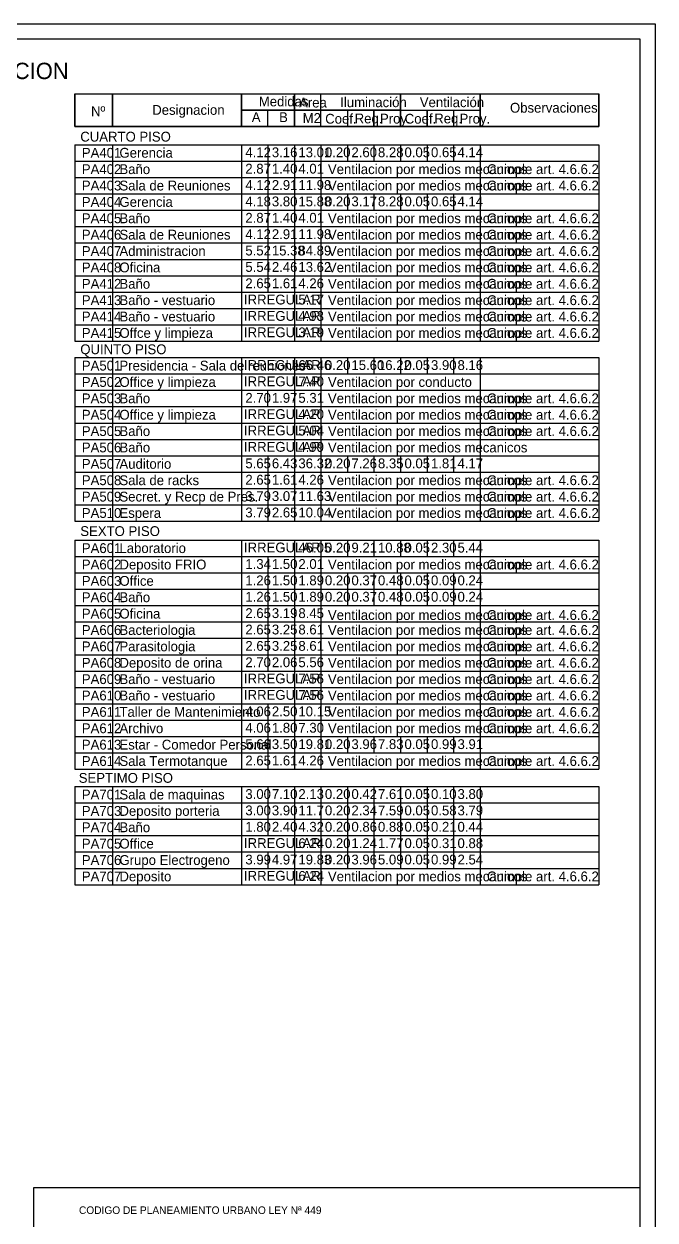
# Model space of a CAD drawing. Header units: millimetres. Extents: x 1473.7 to 1568.7, y 1808.4 to 1881.8.
# Drawn here: x 1549.44 to 1568.7, y 1845.23 to 1881.75 of the extents above; entities that cross this region are included whole.
import ezdxf

# ---------------------------------------------------------------- set-up
doc = ezdxf.new("R2010")
doc.units = ezdxf.units.MM
doc.layers.get('0').update_dxf_attribs({"linetype": 'CONTINUOUS'})
for name, color, linetype in [('000-RELLENO-DE-MUROS', 232, 'CONTINUOUS'), ('0000-COTAS', 7, 'CONTINUOUS'), ('000000-TEXTO', 7, 'CONTINUOUS'), ('000000000000-PLANILLAS', 7, 'CONTINUOUS'), ('03', 3, 'CONTINUOUS'), ('MURO', 7, 'CONTINUOUS')]:
    doc.layers.add(name, color=color, linetype=linetype)

msp = doc.modelspace()

# ---------------------------------------------------------------- linework, layer by layer
at = {"color": 7}
msp.add_line((1556.882086, 1870.067549), (1556.882086, 1870.567549), dxfattribs=at)
at = {"layer": '000-RELLENO-DE-MUROS', "color": 7, "linetype": 'CONTINUOUS'}
for p, q in [((1550.990553, 1878.618323), (1566.977916, 1878.618323)), ((1563.357841, 1878.618323), (1563.357841, 1878.618323))]:
    msp.add_line(p, q, dxfattribs=at)
at = {"layer": '0000-COTAS', "color": 7}
msp.add_lwpolyline([(1550.990553, 1879.618323), (1566.977916, 1879.618323), (1566.977916, 1878.618323), (1550.990553, 1878.618323)], close=True, dxfattribs=at)
for points in [[(1552.138267, 1878.618323), (1552.138267, 1879.618323)], [(1556.072617, 1879.618323), (1556.072617, 1878.618323)], [(1557.691556, 1878.618323), (1557.691556, 1879.618323)], [(1558.501025, 1878.618323), (1558.501025, 1879.618323)], [(1560.929433, 1878.618323), (1560.929433, 1879.618323)], [(1563.357841, 1879.618323), (1563.357841, 1878.618323)], [(1556.072617, 1879.118323), (1563.357841, 1879.118323)], [(1556.882086, 1878.618323), (1556.882086, 1879.118323)], [(1559.310494, 1879.118323), (1559.310494, 1878.618323)], [(1560.119964, 1879.118323), (1560.119964, 1878.618323)], [(1561.738902, 1879.118323), (1561.738902, 1878.618323)], [(1562.548372, 1879.118323), (1562.548372, 1878.618323)]]:
    msp.add_lwpolyline(points, dxfattribs=at)
at = {"layer": '000000-TEXTO', "color": 7, "linetype": 'CONTINUOUS'}
msp.add_line((1550.990553, 1857.97104), (1566.977916, 1857.97104), dxfattribs=at)
msp.add_line((1550.990553, 1857.97104), (1566.977916, 1857.97104), dxfattribs=at)
at = {"layer": '000000000000-PLANILLAS', "color": 7, "linetype": 'CONTINUOUS'}
for p, q in [((1550.990553, 1879.618323), (1566.977916, 1879.618323)), ((1550.990553, 1879.618323), (1550.990553, 1878.618323)), ((1552.138267, 1879.618323), (1552.138267, 1878.618323)), ((1556.072617, 1879.618323), (1556.072617, 1878.618323)), ((1557.691556, 1879.618323), (1557.691556, 1878.618323)), ((1560.929433, 1879.618323), (1560.929433, 1878.618323)), ((1560.929433, 1879.118323), (1556.072617, 1879.118323)), ((1559.310494, 1879.118323), (1559.310494, 1878.618323)), ((1560.936227, 1879.118323), (1563.357841, 1879.118323)), ((1562.548372, 1879.118323), (1562.548372, 1878.618323)), ((1558.627507, 1878.618323), (1550.990553, 1878.618323)), ((1563.126189, 1878.618323), (1558.627507, 1878.618323)), ((1566.977916, 1878.618323), (1563.126189, 1878.618323))]:
    msp.add_line(p, q, dxfattribs=at)
at = {"layer": '000000000000-PLANILLAS', "color": 7}
for points in [[(1556.072617, 1878.618323), (1556.072617, 1879.618323)], [(1558.501025, 1878.618323), (1558.501025, 1879.618323)], [(1563.357841, 1878.618323), (1563.357841, 1879.618323)], [(1566.977916, 1878.618323), (1566.977916, 1879.618323)], [(1556.882086, 1878.618323), (1556.882086, 1879.118323)], [(1560.119964, 1878.618323), (1560.119964, 1879.118323)], [(1561.738902, 1878.618323), (1561.738902, 1879.118323)]]:
    msp.add_lwpolyline(points, dxfattribs=at)
at = {"layer": '03', "color": 7, "linetype": 'CONTINUOUS'}
for p, q in [((1550.990553, 1878.065173), (1550.990553, 1872.065173)), ((1550.990553, 1878.065173), (1566.977915, 1878.065173)), ((1552.138267, 1878.065173), (1552.138267, 1872.065173)), ((1556.072616, 1878.065173), (1556.072616, 1872.065173)), ((1556.882085, 1878.065173), (1556.882085, 1877.565173)), ((1557.691555, 1878.065173), (1557.691555, 1872.065173)), ((1558.501024, 1878.065173), (1558.501024, 1872.065173)), ((1559.310494, 1878.065173), (1559.310494, 1877.56388)), ((1560.119963, 1878.065173), (1560.119963, 1877.56388)), ((1560.929432, 1878.065173), (1560.929432, 1877.56388)), ((1561.738902, 1878.065173), (1561.738902, 1877.56388)), ((1562.548371, 1878.065173), (1562.548371, 1877.56388)), ((1563.35784, 1878.065173), (1563.35784, 1872.065173)), ((1566.977915, 1878.065173), (1566.977915, 1872.065173)), ((1550.990553, 1877.565173), (1566.977915, 1877.565173)), ((1556.882085, 1877.565173), (1556.882085, 1877.065173)), ((1550.990553, 1877.065173), (1566.977915, 1877.065173)), ((1556.882085, 1877.065173), (1556.882085, 1876.565173)), ((1550.990553, 1876.565173), (1566.977915, 1876.565173)), ((1556.882085, 1876.565173), (1556.882085, 1876.06388)), ((1559.310494, 1876.565173), (1559.310494, 1876.06388)), ((1560.119963, 1876.565173), (1560.119963, 1876.06388)), ((1560.929432, 1876.565173), (1560.929432, 1876.06388)), ((1561.738902, 1876.565173), (1561.738902, 1876.06388)), ((1562.548371, 1876.565173), (1562.548371, 1876.06388)), ((1550.990553, 1876.065173), (1566.977915, 1876.065173)), ((1556.882085, 1876.065173), (1556.882085, 1875.565173)), ((1550.990553, 1875.565173), (1566.977915, 1875.565173)), ((1556.882085, 1875.565173), (1556.882085, 1875.065173)), ((1550.990553, 1875.065173), (1566.977915, 1875.065173)), ((1556.882085, 1875.065173), (1556.882085, 1874.565173)), ((1550.990553, 1874.565173), (1566.977915, 1874.565173)), ((1556.882085, 1874.565173), (1556.882085, 1874.065173)), ((1550.990553, 1874.065173), (1566.977915, 1874.065173)), ((1556.882085, 1874.065173), (1556.882085, 1873.565173)), ((1550.990553, 1873.565173), (1566.977915, 1873.565173)), ((1550.990553, 1873.065173), (1566.977915, 1873.065173)), ((1550.990553, 1872.565173), (1566.977915, 1872.565173)), ((1550.990553, 1872.065173), (1566.977915, 1872.065173)), ((1550.990553, 1871.567549), (1550.990553, 1866.567549)), ((1550.990553, 1871.567549), (1566.977916, 1871.567549)), ((1552.138267, 1871.567549), (1552.138267, 1866.567549)), ((1556.072617, 1871.567549), (1556.072617, 1866.567549)), ((1557.691556, 1871.567549), (1557.691556, 1866.567549)), ((1558.501025, 1871.567549), (1558.501025, 1866.567549)), ((1559.310494, 1871.567549), (1559.310494, 1871.067549)), ((1560.119964, 1871.567549), (1560.119964, 1871.067549)), ((1560.929433, 1871.567549), (1560.929433, 1871.067549)), ((1561.738902, 1871.567549), (1561.738902, 1871.067549)), ((1562.548372, 1871.567549), (1562.548372, 1871.067549)), ((1563.357841, 1871.567549), (1563.357841, 1866.567549)), ((1566.977916, 1871.567549), (1566.977916, 1866.567549)), ((1550.990553, 1871.067549), (1566.977916, 1871.067549)), ((1550.990553, 1870.567549), (1566.977916, 1870.567549)), ((1561.738902, 1870.567549), (1561.738902, 1870.566256)), ((1562.548372, 1870.567549), (1562.548372, 1870.566256)), ((1550.990553, 1870.067549), (1566.977916, 1870.067549)), ((1550.990553, 1869.567549), (1566.977916, 1869.567549)), ((1550.990553, 1869.067549), (1566.977916, 1869.067549)), ((1550.990553, 1868.567549), (1566.977916, 1868.567549)), ((1556.882086, 1868.567549), (1556.882086, 1866.567549)), ((1556.882086, 1868.567549), (1556.882086, 1866.567549)), ((1559.310494, 1868.567549), (1559.310494, 1868.066256)), ((1560.119964, 1868.567549), (1560.119964, 1868.066256)), ((1560.929433, 1868.567549), (1560.929433, 1868.066256)), ((1561.738902, 1868.567549), (1561.738902, 1868.066256)), ((1562.548372, 1868.567549), (1562.548372, 1868.066256)), ((1550.990553, 1868.067549), (1566.977916, 1868.067549)), ((1550.990553, 1867.567549), (1566.977916, 1867.567549)), ((1550.990553, 1867.067549), (1566.977916, 1867.067549)), ((1550.990553, 1866.567549), (1566.977916, 1866.567549)), ((1550.990553, 1865.994475), (1550.990553, 1858.994475)), ((1550.990553, 1865.994475), (1566.977916, 1865.994475)), ((1552.138267, 1865.994475), (1552.138267, 1858.994475)), ((1556.072617, 1865.994475), (1556.072617, 1858.994475)), ((1557.691556, 1865.994475), (1557.691556, 1858.994475)), ((1558.501025, 1865.994475), (1558.501025, 1858.994475)), ((1559.310494, 1865.994475), (1559.310494, 1865.494475)), ((1560.119964, 1865.994475), (1560.119964, 1865.494475)), ((1560.929433, 1865.994475), (1560.929433, 1865.494475)), ((1561.738902, 1865.994475), (1561.738902, 1865.494475)), ((1562.548372, 1865.994475), (1562.548372, 1865.494475)), ((1563.357841, 1865.994475), (1563.357841, 1858.994475)), ((1566.977916, 1865.994475), (1566.977916, 1858.994475)), ((1550.990553, 1865.494475), (1566.977916, 1865.494475)), ((1556.882086, 1865.494475), (1556.882086, 1861.994475)), ((1550.990553, 1864.994475), (1566.977916, 1864.994475)), ((1559.310494, 1864.994475), (1559.310494, 1863.994475)), ((1560.119964, 1864.994475), (1560.119964, 1863.994475)), ((1560.929433, 1864.994475), (1560.929433, 1863.994475)), ((1561.738902, 1864.994475), (1561.738902, 1863.994475)), ((1562.548372, 1864.994475), (1562.548372, 1863.994475)), ((1550.990553, 1864.494475), (1566.977916, 1864.494475)), ((1550.990553, 1863.994475), (1566.977916, 1863.994475)), ((1550.990553, 1863.494475), (1566.977916, 1863.494475)), ((1550.990553, 1862.994475), (1566.977916, 1862.994475)), ((1550.990553, 1862.494475), (1566.977916, 1862.494475)), ((1550.990553, 1861.994475), (1566.977916, 1861.994475)), ((1550.990553, 1861.494475), (1566.977916, 1861.494475)), ((1550.990553, 1860.994475), (1566.977916, 1860.994475)), ((1556.882086, 1860.994475), (1556.882086, 1858.994475)), ((1550.990553, 1860.494475), (1566.977916, 1860.494475)), ((1550.990553, 1859.994475), (1566.977916, 1859.994475)), ((1559.310494, 1859.994475), (1559.310494, 1859.494475)), ((1560.119964, 1859.994475), (1560.119964, 1859.494475)), ((1560.929433, 1859.994475), (1560.929433, 1859.494475)), ((1561.738902, 1859.994475), (1561.738902, 1859.494475)), ((1562.548372, 1859.994475), (1562.548372, 1859.494475)), ((1550.990553, 1859.494475), (1566.977916, 1859.494475)), ((1550.990553, 1858.994475), (1566.977916, 1858.994475)), ((1550.990553, 1858.47104), (1550.990553, 1855.47104)), ((1550.990553, 1858.47104), (1566.977916, 1858.47104)), ((1552.138267, 1858.47104), (1552.138267, 1855.47104)), ((1556.072617, 1858.47104), (1556.072617, 1855.47104)), ((1556.882086, 1858.47104), (1556.882086, 1857.97104)), ((1557.691556, 1858.47104), (1557.691556, 1855.47104)), ((1558.501025, 1858.47104), (1558.501025, 1855.47104)), ((1559.310494, 1858.47104), (1559.310494, 1855.97104)), ((1560.119964, 1858.47104), (1560.119964, 1855.97104)), ((1560.929433, 1858.47104), (1560.929433, 1855.97104)), ((1561.738902, 1858.47104), (1561.738902, 1855.97104)), ((1562.548372, 1858.47104), (1562.548372, 1855.97104)), ((1563.357841, 1858.47104), (1563.357841, 1855.47104)), ((1566.977916, 1858.47104), (1566.977916, 1855.47104)), ((1556.882086, 1857.97104), (1556.882086, 1856.97104)), ((1550.990553, 1857.47104), (1566.977916, 1857.47104)), ((1550.990553, 1856.97104), (1566.977916, 1856.97104)), ((1550.990553, 1856.47104), (1566.977916, 1856.47104)), ((1556.882086, 1856.47104), (1556.882086, 1855.97104)), ((1550.990553, 1855.97104), (1566.977916, 1855.97104)), ((1550.990553, 1855.47104), (1566.977916, 1855.47104))]:
    msp.add_line(p, q, dxfattribs=at)
msp.add_lwpolyline([(1549.738677, 1846.226477), (1568.238675, 1846.226477), (1568.238675, 1838.317744), (1549.738677, 1838.317744)], close=True, dxfattribs=at)
at = {"layer": 'MURO', "linetype": 'CONTINUOUS'}
for p, q in [((1477.133929, 1881.752855), (1568.698675, 1881.752855)), ((1477.133929, 1881.752855), (1568.698675, 1881.752855)), ((1568.698675, 1881.752855), (1568.698675, 1808.357745)), ((1568.698675, 1881.752855), (1568.698675, 1808.357745)), ((1477.593929, 1881.292855), (1568.238675, 1881.292855)), ((1477.593929, 1881.292855), (1568.238675, 1881.292855)), ((1568.238675, 1881.292855), (1568.238675, 1808.357745)), ((1568.238675, 1881.292855), (1568.238675, 1808.357745))]:
    msp.add_line(p, q, dxfattribs=at)

# ---------------------------------------------------------------- texts
at = {"layer": '000000-TEXTO', "color": 7, "linetype": 'CONTINUOUS'}
for s, height, p in [('PLANILLA DE ILUMINACION Y VENTILACION', 0.5, (1536.718342, 1880.068148)), ('Medidas', 0.3, (1556.604429, 1879.235885)), ('Area', 0.3, (1557.833914, 1879.201876)), ('Iluminación', 0.3, (1559.089849, 1879.211434)), ('Ventilación', 0.3, (1561.518257, 1879.211434)), ('Nº', 0.3, (1551.483903, 1878.93605)), ('Designacion', 0.3, (1553.352152, 1878.977443)), ('A', 0.3, (1556.390394, 1878.757637)), ('B', 0.3, (1557.223694, 1878.75551)), ('M2', 0.3, (1557.944033, 1878.729534)), ('Coef.', 0.3, (1558.63046, 1878.70734)), ('Coef.', 0.3, (1561.058868, 1878.70734)), ('Observaciones', 0.3, (1564.270688, 1879.043167)), ('Req.', 0.3, (1559.530585, 1878.716495)), ('Proy.', 0.3, (1560.3027, 1878.710563)), ('Req.', 0.3, (1561.958993, 1878.716495)), ('Proy.', 0.3, (1562.731108, 1878.710563)), ('CUARTO PISO', 0.3, (1551.156109, 1878.160661)), ('PA401', 0.3, (1551.203331, 1877.668071)), ('Gerencia', 0.3, (1552.351046, 1877.668071)), ('4.12', 0.3, (1556.193743, 1877.683419)), ('3.16', 0.3, (1557.003212, 1877.683419)), ('13.01', 0.3, (1557.812682, 1877.683419)), ('0.20', 0.3, (1558.622151, 1877.683419)), ('2.60', 0.3, (1559.43162, 1877.683419)), ('8.28', 0.3, (1560.24109, 1877.683419)), ('0.05', 0.3, (1561.050559, 1877.683419)), ('0.65', 0.3, (1561.860028, 1877.683419)), ('4.14', 0.3, (1562.669498, 1877.683419)), ('PA402', 0.3, (1551.203331, 1877.168071)), ('Baño', 0.3, (1552.351046, 1877.168071)), ('2.87', 0.3, (1556.193743, 1877.183419)), ('1.40', 0.3, (1557.003212, 1877.183419)), ('4.01', 0.3, (1557.812682, 1877.183419)), ('Ventilacion por medios mecanicos', 0.3, (1558.713803, 1877.168071)), ('Cumple art. 4.6.6.2', 0.3, (1563.570619, 1877.168071)), ('PA403', 0.3, (1551.203331, 1876.668071)), ('Sala de Reuniones', 0.3, (1552.351046, 1876.668071)), ('4.12', 0.3, (1556.193743, 1876.683419)), ('2.91', 0.3, (1557.003212, 1876.683419)), ('11.98', 0.3, (1557.812682, 1876.683419)), ('Ventilacion por medios mecanicos', 0.3, (1558.713803, 1876.668071)), ('Cumple art. 4.6.6.2', 0.3, (1563.570619, 1876.668071)), ('PA404', 0.3, (1551.203331, 1876.168071)), ('Gerencia', 0.3, (1552.351046, 1876.168071)), ('4.18', 0.3, (1556.193743, 1876.183419)), ('3.80', 0.3, (1557.003212, 1876.183419)), ('15.88', 0.3, (1557.812682, 1876.183419)), ('0.20', 0.3, (1558.622151, 1876.183419)), ('3.17', 0.3, (1559.43162, 1876.183419)), ('8.28', 0.3, (1560.24109, 1876.183419)), ('0.05', 0.3, (1561.050559, 1876.183419)), ('0.65', 0.3, (1561.860028, 1876.183419)), ('4.14', 0.3, (1562.669498, 1876.183419)), ('PA405', 0.3, (1551.203331, 1875.668071)), ('Baño', 0.3, (1552.351046, 1875.668071)), ('2.87', 0.3, (1556.193743, 1875.683419)), ('1.40', 0.3, (1557.003212, 1875.683419)), ('4.01', 0.3, (1557.812682, 1875.683419)), ('Ventilacion por medios mecanicos', 0.3, (1558.713803, 1875.668071)), ('Cumple art. 4.6.6.2', 0.3, (1563.570619, 1875.668071)), ('PA406', 0.3, (1551.203331, 1875.168071)), ('Sala de Reuniones', 0.3, (1552.351046, 1875.168071)), ('4.12', 0.3, (1556.193743, 1875.183419)), ('2.91', 0.3, (1557.003212, 1875.183419)), ('11.98', 0.3, (1557.812682, 1875.183419)), ('Ventilacion por medios mecanicos', 0.3, (1558.713803, 1875.168071)), ('Cumple art. 4.6.6.2', 0.3, (1563.570619, 1875.168071)), ('PA407', 0.3, (1551.203331, 1874.668071)), ('Administracion', 0.3, (1552.351046, 1874.668071)), ('5.52', 0.3, (1556.193743, 1874.683419)), ('15.38', 0.3, (1557.003212, 1874.683419)), ('84.89', 0.3, (1557.812682, 1874.683419)), ('Ventilacion por medios mecanicos', 0.3, (1558.713803, 1874.668071)), ('Cumple art. 4.6.6.2', 0.3, (1563.570619, 1874.668071)), ('PA408', 0.3, (1551.203331, 1874.168071)), ('Oficina', 0.3, (1552.351046, 1874.168071)), ('5.54', 0.3, (1556.193743, 1874.183419)), ('2.46', 0.3, (1557.003212, 1874.183419)), ('13.62', 0.3, (1557.812682, 1874.183419)), ('Ventilacion por medios mecanicos', 0.3, (1558.713803, 1874.168071)), ('Cumple art. 4.6.6.2', 0.3, (1563.570619, 1874.168071)), ('PA412', 0.3, (1551.203331, 1873.668071)), ('Baño', 0.3, (1552.351046, 1873.668071)), ('2.65', 0.3, (1556.193743, 1873.683419)), ('1.61', 0.3, (1557.003212, 1873.683419)), ('4.26', 0.3, (1557.812682, 1873.683419)), ('Ventilacion por medios mecanicos', 0.3, (1558.713803, 1873.668071)), ('Cumple art. 4.6.6.2', 0.3, (1563.570619, 1873.668071)), ('PA413', 0.3, (1551.203331, 1873.168071)), ('Baño - vestuario', 0.3, (1552.351046, 1873.168071)), ('IRREGULAR', 0.3, (1556.150994, 1873.187791)), ('5.17', 0.3, (1557.812682, 1873.183419)), ('Ventilacion por medios mecanicos', 0.3, (1558.713803, 1873.168071)), ('Cumple art. 4.6.6.2', 0.3, (1563.570619, 1873.168071)), ('PA414', 0.3, (1551.203331, 1872.668071)), ('Baño - vestuario', 0.3, (1552.351046, 1872.668071)), ('IRREGULAR', 0.3, (1556.150994, 1872.687791)), ('4.93', 0.3, (1557.812682, 1872.683419)), ('Ventilacion por medios mecanicos', 0.3, (1558.713803, 1872.668071)), ('Cumple art. 4.6.6.2', 0.3, (1563.570619, 1872.668071)), ('PA415', 0.3, (1551.203331, 1872.168071)), ('Offce y limpieza', 0.3, (1552.351046, 1872.168071)), ('IRREGULAR', 0.3, (1556.150994, 1872.187791)), ('3.19', 0.3, (1557.812682, 1872.183419)), ('Ventilacion por medios mecanicos', 0.3, (1558.713803, 1872.168071)), ('Cumple art. 4.6.6.2', 0.3, (1563.570619, 1872.168071)), ('QUINTO PISO', 0.3, (1551.156109, 1871.669049)), ('PA501', 0.3, (1551.203332, 1871.170447)), ('Presidencia - Sala de reuniones', 0.3, (1552.351046, 1871.170447)), ('IRREGULAR', 0.3, (1556.150995, 1871.190167)), ('66.46', 0.3, (1557.812682, 1871.185795)), ('0.20', 0.3, (1558.622152, 1871.185795)), ('15.60', 0.3, (1559.431621, 1871.185795)), ('16.22', 0.3, (1560.24109, 1871.185795)), ('0.05', 0.3, (1561.05056, 1871.185795)), ('3.90', 0.3, (1561.860029, 1871.185795)), ('8.16', 0.3, (1562.669499, 1871.185795)), ('IRREGULAR', 0.3, (1556.150995, 1870.690167)), ('7.40', 0.3, (1557.812682, 1870.685795)), ('PA502', 0.3, (1551.203332, 1870.670447)), ('Office y limpieza', 0.3, (1552.351046, 1870.670447)), ('Ventilacion por conducto', 0.3, (1558.713804, 1870.670447)), ('PA503', 0.3, (1551.203332, 1870.170447)), ('Baño', 0.3, (1552.351046, 1870.170447)), ('2.70', 0.3, (1556.193744, 1870.185795)), ('1.97', 0.3, (1557.003213, 1870.185795)), ('5.31', 0.3, (1557.812682, 1870.185795)), ('Ventilacion por medios mecanicos', 0.3, (1558.713804, 1870.170447)), ('Cumple art. 4.6.6.2', 0.3, (1563.57062, 1870.170447)), ('PA504', 0.3, (1551.203332, 1869.670447)), ('Office y limpieza', 0.3, (1552.351046, 1869.670447)), ('IRREGULAR', 0.3, (1556.150995, 1869.690167)), ('4.20', 0.3, (1557.812682, 1869.685795)), ('Ventilacion por medios mecanicos', 0.3, (1558.713804, 1869.670447)), ('Cumple art. 4.6.6.2', 0.3, (1563.57062, 1869.670447)), ('PA505', 0.3, (1551.203332, 1869.170447)), ('Baño', 0.3, (1552.351046, 1869.170447)), ('IRREGULAR', 0.3, (1556.150995, 1869.190167)), ('5.04', 0.3, (1557.812682, 1869.185795)), ('Ventilacion por medios mecanicos', 0.3, (1558.713804, 1869.170447)), ('Cumple art. 4.6.6.2', 0.3, (1563.57062, 1869.170447)), ('PA506', 0.3, (1551.203332, 1868.670447)), ('Baño', 0.3, (1552.351046, 1868.670447)), ('IRREGULAR', 0.3, (1556.150995, 1868.690167)), ('4.99', 0.3, (1557.812682, 1868.685795)), ('Ventilacion por medios mecanicos', 0.3, (1558.713804, 1868.670447)), ('PA507', 0.3, (1551.203332, 1868.170447)), ('Auditorio', 0.3, (1552.351046, 1868.170447)), ('5.65', 0.3, (1556.193744, 1868.185795)), ('6.43', 0.3, (1557.003213, 1868.185795)), ('36.32', 0.3, (1557.812682, 1868.185795)), ('0.20', 0.3, (1558.622152, 1868.185795)), ('7.26', 0.3, (1559.431621, 1868.185795)), ('8.35', 0.3, (1560.24109, 1868.185795)), ('0.05', 0.3, (1561.05056, 1868.185795)), ('1.81', 0.3, (1561.860029, 1868.185795)), ('4.17', 0.3, (1562.669499, 1868.185795)), ('PA508', 0.3, (1551.203332, 1867.670447)), ('Sala de racks', 0.3, (1552.351046, 1867.670447)), ('2.65', 0.3, (1556.193744, 1867.685795)), ('1.61', 0.3, (1557.003213, 1867.685795)), ('4.26', 0.3, (1557.812682, 1867.685795)), ('Ventilacion por medios mecanicos', 0.3, (1558.713804, 1867.670447)), ('Cumple art. 4.6.6.2', 0.3, (1563.57062, 1867.670447)), ('PA509', 0.3, (1551.203332, 1867.170447)), ('Secret. y Recp de Pres.', 0.3, (1552.351046, 1867.170447)), ('3.79', 0.3, (1556.193744, 1867.185795)), ('3.07', 0.3, (1557.003213, 1867.185795)), ('11.63', 0.3, (1557.812682, 1867.185795)), ('Ventilacion por medios mecanicos', 0.3, (1558.713804, 1867.170447)), ('Cumple art. 4.6.6.2', 0.3, (1563.57062, 1867.170447)), ('PA510', 0.3, (1551.203332, 1866.670447)), ('Espera', 0.3, (1552.351046, 1866.670447)), ('3.79', 0.3, (1556.193744, 1866.685795)), ('2.65', 0.3, (1557.003213, 1866.685795)), ('10.04', 0.3, (1557.812682, 1866.685795)), ('Ventilacion por medios mecanicos', 0.3, (1558.713804, 1866.670447)), ('Cumple art. 4.6.6.2', 0.3, (1563.57062, 1866.670447)), ('SEXTO PISO', 0.3, (1551.156109, 1866.117051)), ('PA601', 0.3, (1551.203332, 1865.597374)), ('Laboratorio', 0.3, (1552.351046, 1865.597374)), ('IRREGULAR', 0.3, (1556.150995, 1865.617093)), ('46.05', 0.3, (1557.812682, 1865.612722)), ('0.20', 0.3, (1558.622152, 1865.612722)), ('9.21', 0.3, (1559.431621, 1865.612722)), ('10.88', 0.3, (1560.24109, 1865.612722)), ('0.05', 0.3, (1561.05056, 1865.612722)), ('2.30', 0.3, (1561.860029, 1865.612722)), ('5.44', 0.3, (1562.669499, 1865.612722)), ('PA602', 0.3, (1551.203332, 1865.097374)), ('Deposito FRIO', 0.3, (1552.351046, 1865.097374)), ('1.34', 0.3, (1556.193744, 1865.112722)), ('1.50', 0.3, (1557.003213, 1865.112722)), ('2.01', 0.3, (1557.812682, 1865.112722)), ('Ventilacion por medios mecanicos', 0.3, (1558.713804, 1865.097374)), ('Cumple art. 4.6.6.2', 0.3, (1563.57062, 1865.097374)), ('PA603', 0.3, (1551.203332, 1864.597374)), ('Office', 0.3, (1552.351046, 1864.597374)), ('1.26', 0.3, (1556.193744, 1864.612722)), ('1.50', 0.3, (1557.003213, 1864.612722)), ('1.89', 0.3, (1557.812682, 1864.612722)), ('0.20', 0.3, (1558.622152, 1864.612722)), ('0.37', 0.3, (1559.431621, 1864.612722)), ('0.48', 0.3, (1560.24109, 1864.612722)), ('0.05', 0.3, (1561.05056, 1864.612722)), ('0.09', 0.3, (1561.860029, 1864.612722)), ('0.24', 0.3, (1562.669499, 1864.612722)), ('1.26', 0.3, (1556.193744, 1864.112722)), ('1.50', 0.3, (1557.003213, 1864.112722)), ('1.89', 0.3, (1557.812682, 1864.112722)), ('0.20', 0.3, (1558.622152, 1864.112722)), ('0.37', 0.3, (1559.431621, 1864.112722)), ('0.48', 0.3, (1560.24109, 1864.112722)), ('0.05', 0.3, (1561.05056, 1864.112722)), ('0.09', 0.3, (1561.860029, 1864.112722)), ('0.24', 0.3, (1562.669499, 1864.112722)), ('PA604', 0.3, (1551.203332, 1864.097374)), ('Baño', 0.3, (1552.351046, 1864.097374)), ('PA605', 0.3, (1551.203332, 1863.597374)), ('Oficina', 0.3, (1552.351046, 1863.597374)), ('2.65', 0.3, (1556.193744, 1863.612722)), ('3.19', 0.3, (1557.003213, 1863.612722)), ('8.45', 0.3, (1557.812682, 1863.612722)), ('Ventilacion por medios mecanicos', 0.3, (1558.713804, 1863.554667)), ('Cumple art. 4.6.6.2', 0.3, (1563.57062, 1863.554667)), ('PA606', 0.3, (1551.203332, 1863.097374)), ('Bacteriologia', 0.3, (1552.351046, 1863.097374)), ('2.65', 0.3, (1556.193744, 1863.112722)), ('3.25', 0.3, (1557.003213, 1863.112722)), ('8.61', 0.3, (1557.812682, 1863.112722)), ('Ventilacion por medios mecanicos', 0.3, (1558.713804, 1863.097374)), ('Cumple art. 4.6.6.2', 0.3, (1563.57062, 1863.097374)), ('PA607', 0.3, (1551.203332, 1862.597374)), ('Parasitologia', 0.3, (1552.351046, 1862.597374)), ('2.65', 0.3, (1556.193744, 1862.612722)), ('3.25', 0.3, (1557.003213, 1862.612722)), ('8.61', 0.3, (1557.812682, 1862.612722)), ('Ventilacion por medios mecanicos', 0.3, (1558.713804, 1862.597374)), ('Cumple art. 4.6.6.2', 0.3, (1563.57062, 1862.597374)), ('PA608', 0.3, (1551.203332, 1862.097374)), ('Deposito de orina', 0.3, (1552.351046, 1862.097374)), ('2.70', 0.3, (1556.193744, 1862.112722)), ('2.06', 0.3, (1557.003213, 1862.112722)), ('5.56', 0.3, (1557.812682, 1862.112722)), ('Ventilacion por medios mecanicos', 0.3, (1558.713804, 1862.097374)), ('Cumple art. 4.6.6.2', 0.3, (1563.57062, 1862.097374)), ('PA609', 0.3, (1551.203332, 1861.597374)), ('Baño - vestuario', 0.3, (1552.351046, 1861.597374)), ('IRREGULAR', 0.3, (1556.150995, 1861.617093)), ('7.56', 0.3, (1557.812682, 1861.612722)), ('Ventilacion por medios mecanicos', 0.3, (1558.713804, 1861.597374)), ('Cumple art. 4.6.6.2', 0.3, (1563.57062, 1861.597374)), ('PA610', 0.3, (1551.203332, 1861.097374)), ('Baño - vestuario', 0.3, (1552.351046, 1861.097374)), ('IRREGULAR', 0.3, (1556.150995, 1861.117093)), ('7.56', 0.3, (1557.812682, 1861.112722)), ('Ventilacion por medios mecanicos', 0.3, (1558.713804, 1861.097374)), ('Cumple art. 4.6.6.2', 0.3, (1563.57062, 1861.097374)), ('PA611', 0.3, (1551.203332, 1860.597374)), ('Taller de Mantenimiento', 0.3, (1552.351046, 1860.597374)), ('4.06', 0.3, (1556.193744, 1860.612722)), ('2.50', 0.3, (1557.003213, 1860.612722)), ('10.15', 0.3, (1557.812682, 1860.612722)), ('Ventilacion por medios mecanicos', 0.3, (1558.713804, 1860.597374)), ('Cumple art. 4.6.6.2', 0.3, (1563.57062, 1860.597374)), ('PA612', 0.3, (1551.203332, 1860.097374)), ('Archivo', 0.3, (1552.351046, 1860.097374)), ('4.06', 0.3, (1556.193744, 1860.112722)), ('1.80', 0.3, (1557.003213, 1860.112722)), ('7.30', 0.3, (1557.812682, 1860.112722)), ('Ventilacion por medios mecanicos', 0.3, (1558.713804, 1860.097374)), ('Cumple art. 4.6.6.2', 0.3, (1563.57062, 1860.097374)), ('PA613', 0.3, (1551.203332, 1859.597374)), ('Estar - Comedor Personal', 0.3, (1552.351046, 1859.597374)), ('5.66', 0.3, (1556.193744, 1859.612722)), ('3.50', 0.3, (1557.003213, 1859.612722)), ('19.81', 0.3, (1557.812682, 1859.612722)), ('0.20', 0.3, (1558.622152, 1859.612722)), ('3.96', 0.3, (1559.431621, 1859.612722)), ('7.83', 0.3, (1560.24109, 1859.612722)), ('0.05', 0.3, (1561.05056, 1859.612722)), ('0.99', 0.3, (1561.860029, 1859.612722)), ('3.91', 0.3, (1562.669499, 1859.612722)), ('PA614', 0.3, (1551.203332, 1859.097374)), ('Sala Termotanque', 0.3, (1552.351046, 1859.097374)), ('2.65', 0.3, (1556.193744, 1859.112722)), ('1.61', 0.3, (1557.003213, 1859.112722)), ('4.26', 0.3, (1557.812682, 1859.112722)), ('Ventilacion por medios mecanicos', 0.3, (1558.713804, 1859.097374)), ('Cumple art. 4.6.6.2', 0.3, (1563.57062, 1859.097374)), ('SEPTIMO PISO', 0.3, (1551.108653, 1858.582458)), ('PA701', 0.3, (1551.203332, 1858.073938)), ('Sala de maquinas', 0.3, (1552.351046, 1858.073938)), ('3.00', 0.3, (1556.193744, 1858.089286)), ('7.10', 0.3, (1557.003213, 1858.089286)), ('2.13', 0.3, (1557.812682, 1858.089286)), ('0.20', 0.3, (1558.622152, 1858.089286)), ('0.42', 0.3, (1559.431621, 1858.089286)), ('7.61', 0.3, (1560.24109, 1858.089286)), ('0.05', 0.3, (1561.05056, 1858.089286)), ('0.10', 0.3, (1561.860029, 1858.089286)), ('3.80', 0.3, (1562.669499, 1858.089286)), ('PA703', 0.3, (1551.203332, 1857.573938)), ('Deposito porteria', 0.3, (1552.351046, 1857.573938)), ('3.00', 0.3, (1556.193744, 1857.589286)), ('3.90', 0.3, (1557.003213, 1857.589286)), ('11.7', 0.3, (1557.812682, 1857.589286)), ('0.20', 0.3, (1558.622152, 1857.589286)), ('2.34', 0.3, (1559.431621, 1857.589286)), ('7.59', 0.3, (1560.24109, 1857.589286)), ('0.05', 0.3, (1561.05056, 1857.589286)), ('0.58', 0.3, (1561.860029, 1857.589286)), ('3.79', 0.3, (1562.669499, 1857.589286)), ('PA704', 0.3, (1551.203332, 1857.073938)), ('Baño', 0.3, (1552.351046, 1857.073938)), ('1.80', 0.3, (1556.193744, 1857.089286)), ('2.40', 0.3, (1557.003213, 1857.089286)), ('4.32', 0.3, (1557.812682, 1857.089286)), ('0.20', 0.3, (1558.622152, 1857.089286)), ('0.86', 0.3, (1559.431621, 1857.089286)), ('0.88', 0.3, (1560.24109, 1857.089286)), ('0.05', 0.3, (1561.05056, 1857.089286)), ('0.21', 0.3, (1561.860029, 1857.089286)), ('0.44', 0.3, (1562.669499, 1857.089286)), ('PA705', 0.3, (1551.203332, 1856.573938)), ('Office', 0.3, (1552.351046, 1856.573938)), ('IRREGULAR', 0.3, (1556.150995, 1856.593658)), ('6.24', 0.3, (1557.812682, 1856.589286)), ('0.20', 0.3, (1558.622152, 1856.589286)), ('1.24', 0.3, (1559.431621, 1856.589286)), ('1.77', 0.3, (1560.24109, 1856.589286)), ('0.05', 0.3, (1561.05056, 1856.589286)), ('0.31', 0.3, (1561.860029, 1856.589286)), ('0.88', 0.3, (1562.669499, 1856.589286)), ('PA706', 0.3, (1551.203332, 1856.073938)), ('Grupo Electrogeno', 0.3, (1552.351046, 1856.073938)), ('3.99', 0.3, (1556.193744, 1856.089286)), ('4.97', 0.3, (1557.003213, 1856.089286)), ('19.83', 0.3, (1557.812682, 1856.089286)), ('0.20', 0.3, (1558.622152, 1856.089286)), ('3.96', 0.3, (1559.431621, 1856.089286)), ('5.09', 0.3, (1560.24109, 1856.089286)), ('0.05', 0.3, (1561.05056, 1856.089286)), ('0.99', 0.3, (1561.860029, 1856.089286)), ('2.54', 0.3, (1562.669499, 1856.089286)), ('PA707', 0.3, (1551.203332, 1855.573938)), ('Deposito', 0.3, (1552.351046, 1855.573938)), ('IRREGULAR', 0.3, (1556.150995, 1855.593658)), ('6.24', 0.3, (1557.812682, 1855.589286)), ('Ventilacion por medios mecanicos', 0.3, (1558.713804, 1855.573938)), ('Cumple art. 4.6.6.2', 0.3, (1563.57062, 1855.573938))]:
    msp.add_text(s, height=height, dxfattribs=at).set_placement(p)
at = {"layer": '03', "color": 7, "linetype": 'CONTINUOUS'}
msp.add_text('CODIGO DE PLANEAMIENTO URBANO LEY Nª 449', height=0.231885, dxfattribs=at).set_placement((1551.115742, 1845.417428))

doc.saveas('drawing.dxf')
